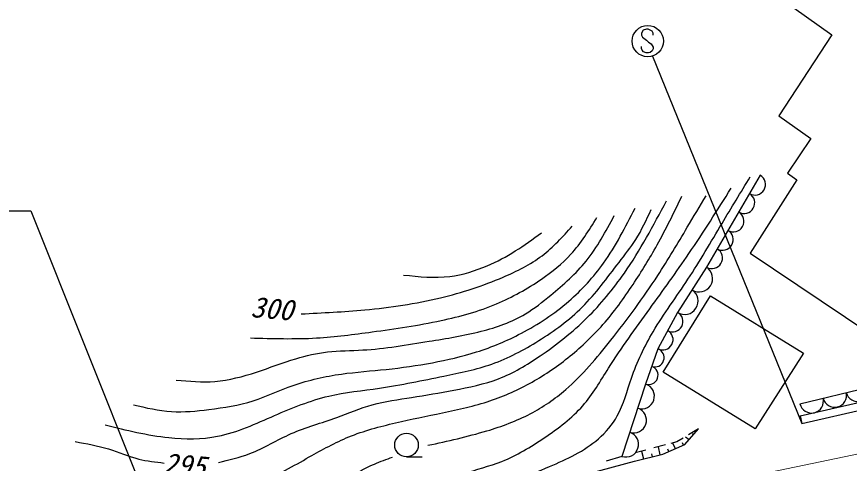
# Model space of a CAD drawing. Units: millimetres, scale not verified. Extents: x 40000 to 680000, y 20000 to 380000.
# Drawn here: x 126499 to 179403, y 289047 to 317430 of the extents above; entities that cross this region are included whole.
import ezdxf
from ezdxf.enums import TextEntityAlignment as Align

# ---------------------------------------------------------------- set-up
doc = ezdxf.new("R2010")
doc.units = ezdxf.units.MM
doc.header["$LTSCALE"] = 1000
doc.linetypes.add('CHAIN', pattern=[18.5, 12, -1.5, 3.5, -1.5])
for name, color, linetype, lineweight in [('M-BGD', 7, 'Continuous', 25), ('M-BMK', 2, 'CHAIN', 13), ('M-STR-STR3', 7, 'Continuous', 25), ('M-STR-STRC', 7, 'Continuous', 25)]:
    doc.layers.add(name, color=color, linetype=linetype, lineweight=lineweight)
doc.styles.add('ＭＳ ゴシック', font='')
doc.styles.get('ＭＳ ゴシック').set_extended_font_data('MS Gothic')

msp = doc.modelspace()

# ---------------------------------------------------------------- linework, layer by layer
at = {"layer": 'M-BGD'}
for p, q in [((175878, 317987), (178299, 316265)), ((178299, 316265), (174919, 311118)), ((174919, 311118), (176947, 309679)), ((176947, 309679), (175464, 307477)), ((175464, 307477), (176074, 307063)), ((173741, 307355), (170322, 301509)), ((176074, 307063), (173109, 302396)), ((173109, 302396), (183706, 295266)), ((170322, 301509), (168484, 298642)), ((167570, 294851), (170579, 299692)), ((170579, 299692), (176489, 296051)), ((168484, 298642), (167234, 296326)), ((176262, 292821), (193940, 297166)), ((167234, 296326), (166462, 294083)), ((176276, 292062), (194749, 296321)), ((176489, 296051), (173414, 291232)), ((176389, 291575), (194849, 295831)), ((173414, 291232), (167570, 294851)), ((166462, 294083), (164954, 289488)), ((176276, 292062), (176389, 291575)), ((168954, 290235), (169819, 291244)), ((169819, 291244), (169183, 290859)), ((168843, 290654), (168449, 290415)), ((168983, 290733), (169236, 290564)), ((169502, 290874), (169435, 290918)), ((167731, 290224), (166982, 290024)), ((167255, 290097), (167365, 289578)), ((167548, 289622), (168954, 290235)), ((167943, 289794), (167862, 289956)), ((168449, 290415), (168062, 290312)), ((168164, 290339), (168348, 289971)), ((168876, 290201), (168802, 290351)), ((151269, 289461), (152269, 289461)), ((164954, 289488), (163955, 289193)), ((165746, 289190), (167548, 289622)), ((166482, 289891), (165799, 289708)), ((166191, 289813), (166319, 289327)), ((166904, 289467), (166853, 289661)), ((162862, 288396), (165746, 289190))]:
    msp.add_line(p, q, dxfattribs=at)
msp.add_circle((151269, 290211), 750, dxfattribs=at)
for centre, radius, start, end in [((173399, 306770), 677, 239.6764, 59.6764), ((172715, 305601), 677, 239.6764, 59.6764), ((172031, 304432), 677, 239.6764, 59.6764), ((171347, 303263), 677, 239.6764, 59.6764), ((170664, 302094), 677, 239.6764, 59.6764), ((169862, 300793), 852, 237.3391, 57.3391), ((168943, 299359), 852, 237.3391, 57.3391), ((168171, 298063), 658, 241.645, 61.645), ((167546, 296905), 658, 241.645, 61.645), ((167041, 295765), 593, 251.0034, 71.0033), ((166655, 294644), 593, 251.0034, 71.0033), ((166210, 293317), 806, 251.8405, 71.8405), ((179945, 293726), 758, 193.806, 13.806), ((176999, 293002), 758, 193.806, 13.806), ((178472, 293364), 758, 193.806, 13.806), ((165708, 291786), 806, 251.8405, 71.8405), ((165206, 290254), 806, 251.8405, 71.8405)]:
    msp.add_arc(centre, radius, start, end, dxfattribs=at)
for points, knots in [([(145745, 281203), (146605, 281758), (147465, 282313), (148282, 282934), (148877, 283387), (149449, 283875), (150082, 284263), (150873, 284747), (151759, 285074), (152620, 285443), (153803, 285951), (154940, 286539), (156103, 287066), (157498, 287699), (158929, 288244), (160357, 288848), (161461, 289316), (162564, 289820), (163462, 290606), (163936, 291022), (164354, 291517), (164659, 292065), (165071, 292808), (165277, 293648), (165556, 294459), (165912, 295493), (166386, 296478), (166940, 297414), (167618, 298559), (168414, 299631), (169147, 300743), (169911, 301902), (170605, 303104), (171316, 304296), (171907, 305286), (172509, 306268), (173112, 307251)], [0, 0, 0, 0, 1, 1, 1, 2, 2, 2, 3, 3, 3, 4, 4, 4, 5, 5, 5, 6, 6, 6, 7, 7, 7, 8, 8, 8, 9, 9, 9, 10, 10, 10, 11, 11, 11, 12, 12, 12, 12]), ([(152224, 287299), (152321, 287342), (152419, 287386), (152516, 287429), (152613, 287472), (152710, 287515), (152807, 287558), (153489, 287858), (154173, 288151), (154879, 288388), (155693, 288661), (156536, 288858), (157330, 289171), (158280, 289546), (159161, 290088), (160019, 290669), (160909, 291271), (161776, 291916), (162470, 292711), (163099, 293431), (163587, 294276), (164104, 295094), (164927, 296396), (165826, 297632), (166725, 298872), (167565, 300031), (168405, 301193), (169210, 302378), (170137, 303742), (171018, 305136), (171899, 306531)], [0, 0, 0, 0, 1, 1, 1, 2, 2, 2, 3, 3, 3, 4, 4, 4, 5, 5, 5, 6, 6, 6, 7, 7, 7, 8, 8, 8, 9, 9, 9, 10, 10, 10, 10]), ([(139015, 286816), (139132, 286836), (139248, 286856), (139364, 286881), (139480, 286905), (139595, 286934), (139709, 286966), (139824, 286998), (139937, 287033), (140050, 287069), (140725, 287285), (141388, 287543), (142032, 287836), (143082, 288313), (144085, 288884), (145092, 289451), (145911, 289912), (146734, 290370), (147600, 290726), (148555, 291118), (149564, 291384), (150574, 291618), (151564, 291848), (152556, 292047), (153549, 292256), (154565, 292469), (155582, 292692), (156567, 293020), (157493, 293329), (158391, 293731), (159244, 294210), (160098, 294691), (160906, 295249), (161666, 295868), (162413, 296476), (163114, 297143), (163749, 297865), (164450, 298663), (165073, 299529), (165661, 300415), (166203, 301232), (166717, 302066), (167191, 302922), (167752, 303936), (168258, 304981), (168763, 306025)], [0, 0, 0, 0, 1, 1, 1, 2, 2, 2, 3, 3, 3, 4, 4, 4, 5, 5, 5, 6, 6, 6, 7, 7, 7, 8, 8, 8, 9, 9, 9, 10, 10, 10, 11, 11, 11, 12, 12, 12, 13, 13, 13, 14, 14, 14, 15, 15, 15, 15]), ([(152633, 290192), (153889, 290466), (155145, 290739), (156377, 291111), (157325, 291397), (158258, 291741), (159134, 292200), (159938, 292622), (160693, 293141), (161381, 293732), (162453, 294654), (163361, 295751), (164240, 296864), (165296, 298201), (166309, 299561), (167235, 300982), (167888, 301984), (168497, 303016), (169108, 304046), (169504, 304716), (169902, 305385), (170299, 306054)], [0, 0, 0, 0, 1, 1, 1, 2, 2, 2, 3, 3, 3, 4, 4, 4, 5, 5, 5, 6, 6, 6, 7, 7, 7, 7]), ([(133915, 292766), (134720, 292579), (135524, 292392), (136338, 292341), (137126, 292291), (137924, 292369), (138718, 292468), (139670, 292586), (140617, 292734), (141522, 293020), (142387, 293294), (143213, 293693), (144072, 293998), (145061, 294349), (146093, 294575), (147132, 294720), (148078, 294853), (149031, 294918), (149979, 295018), (150961, 295121), (151940, 295262), (152912, 295443), (153859, 295619), (154799, 295832), (155717, 296123), (156697, 296434), (157651, 296833), (158564, 297313), (159641, 297878), (160661, 298555), (161581, 299353), (162409, 300071), (163156, 300886), (163791, 301775), (164569, 302864), (165179, 304062), (165789, 305260)], [0, 0, 0, 0, 1, 1, 1, 2, 2, 2, 3, 3, 3, 4, 4, 4, 5, 5, 5, 6, 6, 6, 7, 7, 7, 8, 8, 8, 9, 9, 9, 10, 10, 10, 11, 11, 11, 12, 12, 12, 12]), ([(139313, 289111), (139990, 289264), (140668, 289417), (141310, 289663), (142217, 290011), (143054, 290544), (143945, 290938), (144878, 291351), (145871, 291612), (146835, 291958), (147587, 292228), (148322, 292550), (149087, 292766), (149903, 292995), (150753, 293104), (151594, 293233), (152491, 293371), (153379, 293532), (154272, 293700), (155237, 293883), (156208, 294074), (157119, 294423), (158051, 294780), (158921, 295301), (159754, 295868), (160817, 296592), (161819, 297392), (162729, 298290), (163609, 299159), (164402, 300121), (165109, 301138), (166120, 302593), (166953, 304160), (167786, 305727)], [0, 0, 0, 0, 1, 1, 1, 2, 2, 2, 3, 3, 3, 4, 4, 4, 5, 5, 5, 6, 6, 6, 7, 7, 7, 8, 8, 8, 9, 9, 9, 10, 10, 10, 11, 11, 11, 11]), ([(132130, 291491), (133463, 291159), (134795, 290828), (136168, 290683), (137203, 290574), (138260, 290570), (139270, 290768), (140521, 291013), (141697, 291567), (142882, 292086), (144009, 292579), (145144, 293039), (146325, 293318), (147381, 293567), (148474, 293670), (149554, 293828), (150926, 294028), (152275, 294315), (153634, 294593), (154667, 294804), (155706, 295009), (156694, 295358), (157736, 295726), (158722, 296254), (159669, 296845), (160662, 297465), (161613, 298153), (162431, 298970), (163297, 299834), (164014, 300842), (164769, 301818), (165136, 302292), (165513, 302759), (165831, 303262), (166212, 303865), (166511, 304520), (166809, 305175)], [0, 0, 0, 0, 1, 1, 1, 2, 2, 2, 3, 3, 3, 4, 4, 4, 5, 5, 5, 6, 6, 6, 7, 7, 7, 8, 8, 8, 9, 9, 9, 10, 10, 10, 11, 11, 11, 12, 12, 12, 12]), ([(136635, 294338), (137460, 294263), (138284, 294188), (139100, 294253), (139993, 294324), (140876, 294564), (141735, 294848), (142577, 295126), (143396, 295447), (144242, 295698), (144895, 295892), (145564, 296044), (146240, 296123), (146986, 296210), (147741, 296207), (148492, 296250), (149905, 296331), (151303, 296574), (152699, 296803), (153810, 296985), (154919, 297158), (156014, 297440), (156992, 297692), (157959, 298032), (158819, 298545), (159391, 298887), (159915, 299306), (160434, 299735), (161242, 300404), (162035, 301097), (162686, 301903), (163394, 302778), (163932, 303785), (164471, 304792)], [0, 0, 0, 0, 1, 1, 1, 2, 2, 2, 3, 3, 3, 4, 4, 4, 5, 5, 5, 6, 6, 6, 7, 7, 7, 8, 8, 8, 9, 9, 9, 10, 10, 10, 11, 11, 11, 11]), ([(141352, 297015), (142757, 296975), (144161, 296935), (145560, 297015), (146739, 297083), (147914, 297237), (149087, 297398), (150553, 297598), (152016, 297809), (153464, 298120), (154667, 298379), (155861, 298707), (156992, 299183), (157990, 299603), (158940, 300137), (159839, 300755), (160514, 301219), (161161, 301730), (161709, 302328), (162352, 303028), (162859, 303846), (163366, 304665)], [0, 0, 0, 0, 1, 1, 1, 2, 2, 2, 3, 3, 3, 4, 4, 4, 5, 5, 5, 6, 6, 6, 7, 7, 7, 7]), ([(144582, 298545), (145929, 298610), (147275, 298676), (148620, 298800), (150235, 298950), (151847, 299186), (153422, 299565), (154784, 299893), (156118, 300329), (157417, 300883), (158286, 301253), (159140, 301677), (159881, 302243), (160586, 302780), (161190, 303446), (161794, 304112)], [0, 0, 0, 0, 1, 1, 1, 2, 2, 2, 3, 3, 3, 4, 4, 4, 5, 5, 5, 5]), ([(151084, 301010), (152068, 300909), (153051, 300808), (154017, 300925), (154832, 301024), (155634, 301278), (156397, 301605), (157018, 301871), (157612, 302185), (158182, 302540), (158751, 302895), (159295, 303291), (159839, 303687)], [0, 0, 0, 0, 1, 1, 1, 2, 2, 2, 3, 3, 3, 4, 4, 4, 4]), ([(130218, 290428), (130934, 290302), (131650, 290175), (132343, 289961), (132985, 289762), (133606, 289487), (134255, 289323), (134782, 289190), (135326, 289129), (135870, 289068)], [0, 0, 0, 0, 1, 1, 1, 2, 2, 2, 3, 3, 3, 3]), ([(146506, 287469), (146569, 287507), (146631, 287546), (146694, 287584), (146820, 287661), (146945, 287737), (147070, 287814), (147446, 288045), (147822, 288275), (148208, 288490), (148540, 288675), (148880, 288849), (149229, 289001), (149608, 289165), (149997, 289304), (150386, 289443)], [0, 0, 0, 0, 1, 1, 1, 2, 2, 2, 3, 3, 3, 4, 4, 4, 5, 5, 5, 5])]:
    msp.add_open_spline(points, degree=3, knots=knots, dxfattribs=at)
at = {"layer": 'M-BMK'}
msp.add_line((171068, 287805), (223591, 298714), dxfattribs=at)
at = {"layer": 'M-STR-STR3'}
for p, q in [((108017, 305082), (127397, 305082)), ((127397, 305082), (139527, 274748))]:
    msp.add_line(p, q, dxfattribs=at)
at = {"layer": 'M-STR-STRC'}
for p, q in [((166314, 316570), (166191, 316386)), ((166191, 316386), (166193, 316254)), ((166507, 316636), (166314, 316570)), ((166628, 316633), (166507, 316636)), ((166878, 316515), (166628, 316633)), ((166941, 316383), (166878, 316515)), ((166941, 316254), (166941, 316383)), ((166193, 316254), (166257, 316125)), ((166257, 316125), (166512, 315943)), ((166512, 315943), (166641, 315812)), ((166193, 315406), (166191, 315527)), ((166233, 315304), (166193, 315406)), ((166641, 315812), (166820, 315696)), ((166820, 315696), (166947, 315496)), ((166941, 315385), (166881, 315254)), ((166947, 315496), (166941, 315385)), ((166317, 315193), (166233, 315304)), ((166504, 315132), (166317, 315193)), ((166638, 315132), (166504, 315132)), ((166738, 315161), (166638, 315132)), ((166881, 315254), (166738, 315161)), ((166898, 314919), (176389, 291575))]:
    msp.add_line(p, q, dxfattribs=at)
msp.add_circle((166598, 315873), 1000, dxfattribs=at)

# ---------------------------------------------------------------- texts
at = {"layer": 'M-BGD', "style": 'ＭＳ ゴシック', "oblique": 15}
for s, p in [('300', (141389, 299003)), ('295', (135825, 289069))]:
    msp.add_text(s, height=1320, rotation=355.135, dxfattribs=at).set_placement(p, align=Align.MIDDLE_LEFT)

doc.saveas('drawing.dxf')
